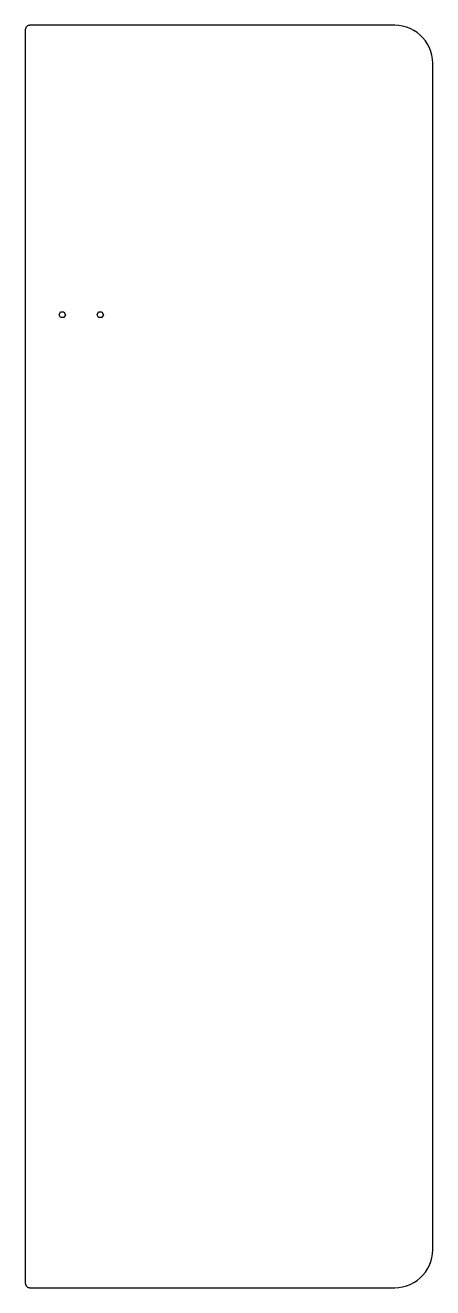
# Model space of a CAD drawing. Header units: metres. Extents: x 0 to 215, y -332 to 332.
import ezdxf

# ---------------------------------------------------------------- set-up
doc = ezdxf.new("R2010")
doc.units = ezdxf.units.M

msp = doc.modelspace()

# ---------------------------------------------------------------- linework, layer by layer
for p, q in [((3, 332.5), (2.73868, 332.486)), ((195, 332.5), (3, 332.5)), ((197.091, 332.39), (195, 332.5)), ((0.513687, 330.261), (0.5, 330)), ((0.5, 330), (0.5, -330)), ((0.554626, 330.52), (0.513687, 330.261)), ((0.622345, 330.773), (0.554626, 330.52)), ((0.716125, 331.017), (0.622345, 330.773)), ((0.83493, 331.25), (0.716125, 331.017)), ((0.977448, 331.469), (0.83493, 331.25)), ((1.14214, 331.673), (0.977448, 331.469)), ((1.32716, 331.858), (1.14214, 331.673)), ((1.53053, 332.023), (1.32716, 331.858)), ((1.75, 332.165), (1.53053, 332.023)), ((1.98315, 332.284), (1.75, 332.165)), ((2.22745, 332.378), (1.98315, 332.284)), ((2.48021, 332.445), (2.22745, 332.378)), ((2.73868, 332.486), (2.48021, 332.445)), ((199.158, 332.063), (197.091, 332.39)), ((201.18, 331.521), (199.158, 332.063)), ((203.135, 330.771), (201.18, 331.521)), ((205, 329.82), (203.135, 330.771)), ((206.756, 328.68), (205, 329.82)), ((208.383, 327.363), (206.756, 328.68)), ((209.863, 325.883), (208.383, 327.363)), ((211.18, 324.256), (209.863, 325.883)), ((212.32, 322.5), (211.18, 324.256)), ((213.271, 320.635), (212.32, 322.5)), ((214.021, 318.68), (213.271, 320.635)), ((214.563, 316.658), (214.021, 318.68)), ((214.89, 314.591), (214.563, 316.658)), ((215, 312.5), (214.89, 314.591)), ((215, -312.5), (215, 312.5)), ((18.2679, 180), (19.134, 181.5)), ((19.134, 178.5), (18.2679, 180)), ((19.134, 181.5), (20.866, 181.5)), ((20.866, 181.5), (21.732, 180)), ((21.732, 180), (20.866, 178.5)), ((38.2679, 180), (39.134, 181.5)), ((39.134, 178.5), (38.2679, 180)), ((39.134, 181.5), (40.866, 181.5)), ((40.866, 181.5), (41.732, 180)), ((41.732, 180), (40.866, 178.5)), ((20.866, 178.5), (19.134, 178.5)), ((40.866, 178.5), (39.134, 178.5)), ((214.89, -314.591), (215, -312.5)), ((213.271, -320.635), (214.021, -318.68)), ((214.021, -318.68), (214.563, -316.658)), ((214.563, -316.658), (214.89, -314.591)), ((209.863, -325.883), (211.18, -324.256)), ((211.18, -324.256), (212.32, -322.5)), ((212.32, -322.5), (213.271, -320.635)), ((0.5, -330), (0.513687, -330.261)), ((0.513687, -330.261), (0.554626, -330.52)), ((0.554626, -330.52), (0.622345, -330.773)), ((0.622345, -330.773), (0.716125, -331.017)), ((0.716125, -331.017), (0.83493, -331.25)), ((0.83493, -331.25), (0.977448, -331.469)), ((0.977448, -331.469), (1.14214, -331.673)), ((1.14214, -331.673), (1.32716, -331.858)), ((1.32716, -331.858), (1.53053, -332.023)), ((1.53053, -332.023), (1.75, -332.165)), ((1.75, -332.165), (1.98315, -332.284)), ((1.98315, -332.284), (2.22745, -332.378)), ((2.22745, -332.378), (2.48021, -332.445)), ((2.48021, -332.445), (2.73868, -332.486)), ((2.73868, -332.486), (3, -332.5)), ((3, -332.5), (195, -332.5)), ((195, -332.5), (197.091, -332.39)), ((197.091, -332.39), (199.158, -332.063)), ((199.158, -332.063), (201.18, -331.521)), ((201.18, -331.521), (203.135, -330.771)), ((203.135, -330.771), (205, -329.82)), ((205, -329.82), (206.756, -328.68)), ((206.756, -328.68), (208.383, -327.363)), ((208.383, -327.363), (209.863, -325.883))]:
    msp.add_line(p, q)

doc.saveas('drawing.dxf')
